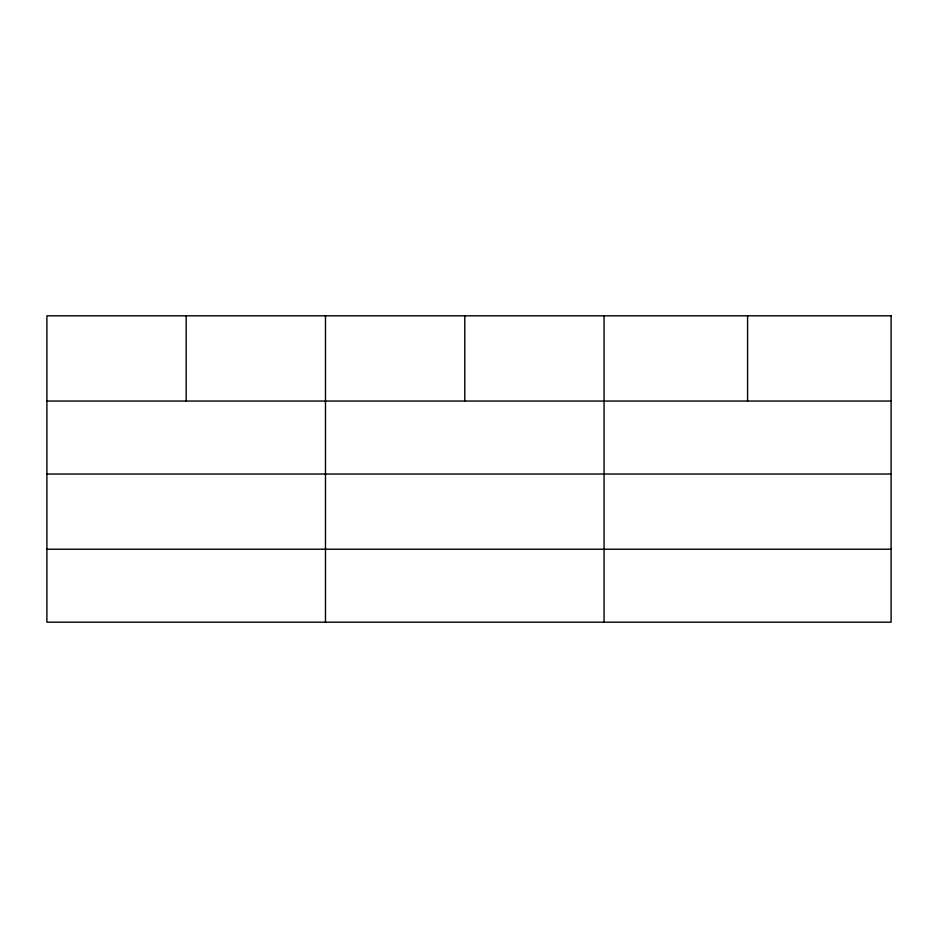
<?xml version="1.0" encoding="UTF-8"?>
<svg xmlns="http://www.w3.org/2000/svg" width="938" height="938" viewBox="0 0 938 938"><rect width="100%" height="100%" fill="white"/><g stroke="black" fill="none" stroke-linecap="round" stroke-linejoin="round"><path stroke-width="1.41" d="M46.9 401.054L891.1 401.054M46.9 474.03L891.1 474.03M46.9 549.222L891.1 549.222M747.586 315.801L747.586 401.054M604.072 315.801L604.072 622.199M464.779 315.801L464.779 401.054M325.486 315.801L325.486 622.199M186.193 315.801L186.193 401.054M891.1 315.801L46.9 315.801L46.9 622.199L891.1 622.199L891.1 315.801"/></g></svg>
